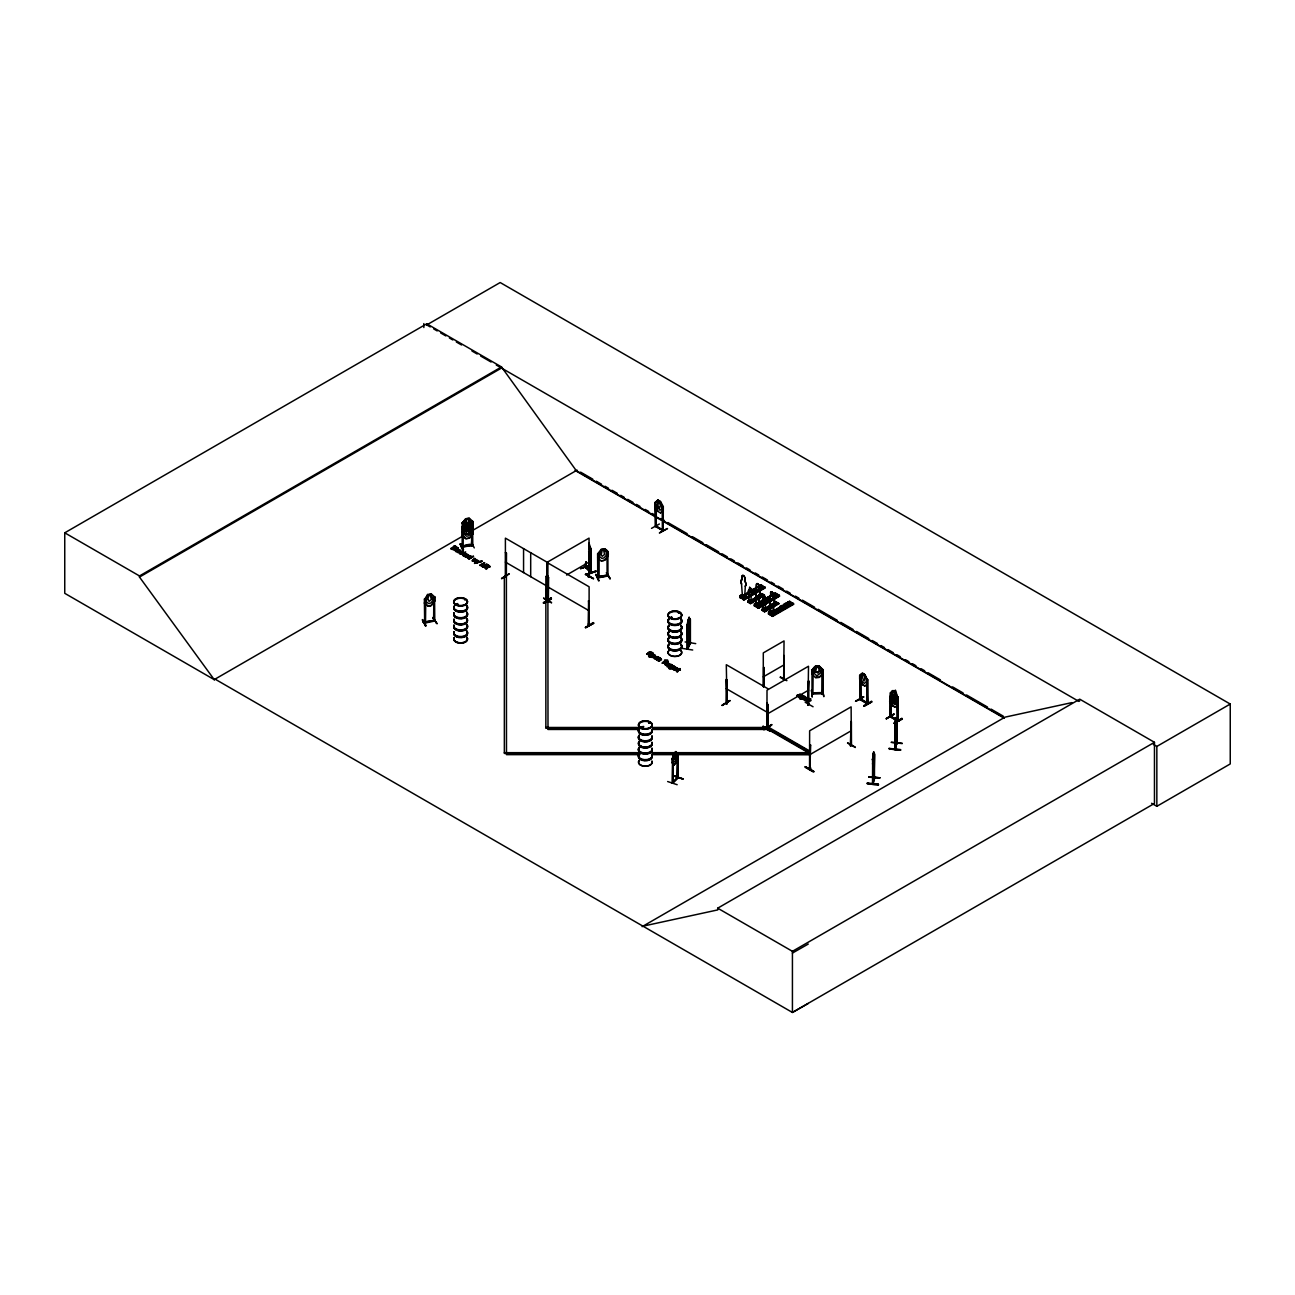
<?xml version="1.0" encoding="UTF-8"?>
<svg xmlns="http://www.w3.org/2000/svg" width="1295" height="1295" viewBox="0 0 1295 1295"><rect width="100%" height="100%" fill="white"/><g stroke="black" fill="none" stroke-linecap="round" stroke-linejoin="round"><path stroke-width="1.5" d="M872.603 759.372L872.943 758.044M895.201 723.727L894.861 724.925M647.937 653.813C654.655 649.378 649.912 658.734 647.937 653.311C653.36 648.989 651.822 657.374 647.84 653.538M873.057 783.88L874.74 777.858L874.093 778.376L873.607 751.958L872.474 759.971L873.348 753.949L872.976 783.993L872.717 782.471M896.933 742.537L895.298 749.546L894.861 724.86M672.623 758.53L672.623 783.2L672.753 758.239L672.348 759.08M585.68 567.178L591.248 572.649L591.184 548.643L590.277 547.995L590.795 572.147M744.641 597.384L745.337 586.052A3.675 2.121 60 0 0 744.803 581.034L744.803 577.797A1.829 1.052 60 0 0 743.508 575.547A1.829 1.052 60 0 0 742.213 576.291L742.051 579.626A3.675 2.121 60 0 0 741.517 584.029L742.44 596.202M758.886 605.558L759.437 594.324A3.675 2.121 60 0 0 758.886 589.306L759.048 585.971A1.829 1.052 60 0 0 757.753 583.737A1.829 1.052 60 0 0 756.458 584.482L756.296 587.8A3.675 2.121 60 0 0 755.924 592.106L756.377 604.555L757.3 603.065M759.048 589.209L758.886 589.306A3.675 2.121 60 0 1 759.598 594.227L759.048 605.461L755.632 603.292M765.118 610.123L765.588 602.563M773.147 613.749L773.682 602.515A3.675 2.121 60 0 0 773.147 597.481L773.309 594.162A1.829 1.052 60 0 0 772.014 591.912A1.829 1.052 60 0 0 770.719 592.657L770.557 595.991A3.675 2.121 60 0 0 770.007 600.394L771.059 614.785L771.917 611.855L770.59 612.762L770.557 611.774M773.147 597.481L773.309 597.4A3.675 2.121 60 0 1 773.843 602.418L773.309 613.652L769.877 611.467L769.877 614.089M895.606 719.518L895.493 725.896L895.784 718.822M895.978 717.527L894.861 749.53L895.023 748.024M860.026 699.251L867.796 703.671L867.731 679.745L866.76 679.503L867.537 703.913L867.456 679.907L864.963 674.63L862.324 673.109L860.997 679.13L862.713 682.368L864.412 683.355L866.096 682.06C867.278 677.981 863.635 669.434 859.653 675.456L859.653 679.26L862.373 684.424L864.882 686.075L867.391 683.695M867.261 783.815C885.877 783.734 878.398 787.004 867.342 782.989M867.342 783.086L878.22 783.961L878.123 784.802M900.478 749.546C865.481 746.017 923.756 752.46 889.6 748.979M897.16 696.84L898.05 697.066L897.079 696.823M425.634 598.84L425.375 622.976L425.391 598.759M434.003 597.157L434.683 597.076M465.132 531.225L467.414 528.409L469.972 530.448L468.045 527.761L469.891 524.621L467.463 527.292L464.954 525.381L466.815 527.971L465.115 531.274M598.857 553.645L598.598 577.764L597.756 577.91L597.61 553.693L598.695 553.499M607.177 551.929L608.067 552.107L604.587 548.918L601.09 549.452L597.61 553.952M813.147 670.001L812.904 694.071L812.03 694.088L811.997 669.855C813.114 670.988 812.062 668.155 815.575 666.229L819.185 666.164L822.892 669.644L822.892 693.634M822.001 669.661L821.775 669.725M873.607 763.354L874.174 757.462M895.428 719.712L894.861 725.508M895.865 728.907C898.082 711.441 894.392 737.713 895.978 728.923M687.596 627.039L688.212 627.978L689.458 623.024L689.118 617.343L687.596 624.19L687.58 649.297L687.499 624.659M689.701 643.631L689.96 619.075M682.06 648.358L692.696 650.009M741.614 595.797L743.346 595.166L742.051 596.364M741.873 595.749L746.049 598.274L746.049 596.72L743.605 597.772L743.605 599.018L756.167 591.783M750.873 588.302L750.873 591.087A2.444 1.408 60 0 1 751.343 594.389L750.873 601.932L749.077 600.993L748.898 592.964A2.444 1.408 60 0 1 749.141 590.099L749.692 587.266M749.174 601.285L749.611 602.563M748.704 600.427L750.048 600.621M750.048 600.734L749.449 600.605M756.733 604.344L755.908 603.875L775.333 592.981L779.218 595.231L779.541 596.056L758.417 608.229L779.525 596.056L774.086 598.549M756.409 602.644L756.814 606.594L756.717 602.822L754.273 603.891L754.726 606.109L769.602 597.464M763.613 595.619L763.403 598.274A2.444 1.408 60 0 0 763.03 601.22L763.16 609.281L764.163 608.52M763.532 595.813L763.403 598.274M763.079 608.537L762.949 610.35C764.665 610.932 762.625 608.261 764.277 608.86M765.232 610.058L763.678 608.747M770.379 611.92L770.833 612.616M770.833 611.985L771.852 612.049M675.262 752.8L674.031 757.251L674.646 759.776L675.844 757.122L675.359 752.832M688.163 619.415L687.095 625.242L687.224 649.232L690.478 642.304L689.749 643.777M688.989 628.658L688.05 630.794L690.073 622.895M463.545 552.593L461.797 551.087L459.061 552.237A1.683 0.971 0 0 0 459.158 552.9A1.683 0.971 0 0 0 459.158 553.386C461.846 555.992 469.486 549.048 463.4 553.321C459.644 556.51 463.043 551.508 463.659 556.024L464.015 553.661L466.572 554.147L464.015 553.661M677.754 753.674L675.877 751.586L674.015 753.447L673.141 758.142L673.222 782.747L672.85 781.662M667.653 781.533L677.172 784.705M455.371 549.371C452.603 553.014 458.058 544.612 458.22 548.821L458.041 549.906C462.946 551.994 453.363 550.197 456.164 551.783C453.8 548.465 462.882 551.621 458.074 549.42M462.979 555.62L463.302 554.098M455.791 605.461A6.847 3.95 0 0 1 457.2 604.83C453.671 604.198 459.579 603.664 457.167 603.599M457.264 603.68L456.666 604.603M457.621 604.376L456.358 604.376M465.099 599.585L464.581 599.925M641.964 727.839L640.976 727.191L642.077 726.705M641.511 726.673L640.669 727.223L641.511 726.867M641.899 727.693L641.705 726.705M641.867 726.722L642.725 727.223L641.867 727.758M671.619 616.938C669.984 618.638 670.162 616.582 672.315 617.602M648.795 723.047L649.896 723.128M649.378 722.416L649.96 723.047L648.795 722.853M678.386 612.988L679.503 613.263L678.709 612.729M679.244 613.134L678.709 613.053M756.944 598.031L756.944 597.06M767.368 599.099L768.599 598.144L769.813 599.099M771.189 605.234L771.189 606.06M872.636 759.097L873.235 783.378M872.652 759.323L872.522 783.912M874.255 753.787L873.72 751.974M869.026 777.21L879.985 777.809L869.042 776.709M872.49 763.678L873.154 765.491L873.72 763.305M874.643 753.819L874.028 778.344L874.74 776.984L872.976 783.119M872.62 783.896L874.222 777.761M896.901 719.389L896.723 743.977L896.901 719.389L895.978 717.657M889.519 749.4L889.6 748.559M891.381 742.391L902.178 743.249M896.512 729.328L896.448 743.362L894.78 749.481M894.877 749.465L896.723 743.346M424.291 622.927L434.651 620.192M425.181 621.81C449.543 618.055 413.396 623.915 425.44 621.827M742.504 595.376L742.569 598.419L742.974 594.988M749.255 600.637L749.773 600.491M756.717 602.822L754.58 604.053L754.58 605.299L757.866 607.209L757.866 605.963L760.003 604.716L760.311 606.448L756.847 603.599M771.253 614.672L770.072 613.992L770.072 611.37L771.205 611.515M543.657 598.387L551.508 602.45M762.723 726.835C771.092 726.187 775.786 737.697 763.143 726.106M813.584 771.205C787.311 757.203 831.374 781.5 805.717 766.802M813.179 771.917L805.377 767.385M658.702 501.149L657.876 505.584L659.56 508.028L660.418 505.39L658.783 501.1M889.892 696.629L892.579 694.282L895.169 695.884L895.169 697.487L893.453 697.973C892.255 696.969 892.109 690.413 894.295 692.064L896.431 703.185L894.748 704.48L893.048 703.493L891.332 700.255L892.611 694.411L895.072 695.933L897.71 701.145L895.201 703.395L892.579 701.874L890.053 696.532L889.892 700.433C887.901 703.541 899.264 709.644 892.53 705.662M893.453 695.383L892.627 699.818L894.295 702.262L895.169 699.608L893.372 695.431M647.095 653.991L649.734 652.227L652.745 653.133A2.234 1.279 0 0 1 652.809 653.991L649.216 655.513L647.111 653.781M602.272 549.841L601.188 555.021L602.304 556.283L604.619 554.389L603.421 549.63M677.819 757.381L675.974 763.014L674.015 764.843L672.17 762.884L672.17 759.08L674.015 753.447L675.877 751.586M472.788 525.43L469.276 522.16L471.008 528.473L468.709 531.096L466.378 531.452L464.047 529.558L466.896 519.149M467.009 527.745L465.876 531.16L467.009 534.139L469.357 532.294L468.175 527.567M743.395 595.392L741.663 596.008M608.003 574.899L597.497 576.793L606.837 575.352M607.841 575.773L597.691 577.57M607.209 575.336L608.116 575.984L606.966 575.935M590.261 565.122L580.468 568.521L589.986 565.284M741.566 597.626L741.566 595.004L742.974 595.02L742.213 596.315M749.433 600.993L749.902 600.783M756.928 604.117L757.381 603.114L757.089 604.02M771.351 612.211L771.399 611.272L771.691 612.033M425.488 598.743C426.039 598.889 429.73 587.023 426.233 601.738L428.516 603.519L430.782 603.065L433.032 600.346L431.348 593.936L434.845 597.092L434.845 600.88L431.332 605.299L427.9 605.93C419.386 597.723 428.208 609.492 431.397 605.396L434.812 600.815M471.542 544.774L462.088 545.988L463.27 545.81M462.088 546.862L472.465 545.195M601.09 549.452L599.455 556.51L601.754 558.355L604.053 557.935L606.335 555.264L606.335 552.415C599.553 544.272 611.45 552.722 607.047 552.285M465.795 518.906L464.047 525.754L466.378 527.648L468.709 527.292L471.008 524.669L469.243 518.291L465.698 518.745L462.153 523.083L465.731 518.809L469.324 518.259L472.885 521.496L472.918 529.169L469.357 533.524L465.763 534.074C460.405 531.873 461.376 525.349 465.731 522.613L469.357 522.128L468.094 519.036L466.928 519.214M426.12 625.55L422.461 619.56L425.65 626.068M595.846 574.3L599.132 580.694M598.614 580.888L595.91 574.737M651.514 528.36L659.365 523.989M863.716 696.969L855.574 701.307L863.668 696.969M886.266 718.79L894.036 714.29M460.13 543.981C462.25 541.537 466.087 559.634 460.13 543.981L462.995 550.084M463.497 549.598L460.648 543.787M501.586 578.784L509.307 573.766L501.586 578.282M551.476 598.808C533.475 607.517 551.945 601.22 550.974 597.821M722.157 705.386L729.878 700.87M687.402 624.287L687.613 625.275M689.118 617.343L690.154 619.819L689.102 617.472M685.087 641.931L695.723 643.615M689.749 643.162L687.159 648.212L687.969 648.698L688.681 618.605L688.373 625.663L688.05 624.87M687.661 648.342L690.122 643.21M687.613 649.232L690.397 643.226L690.397 619.269M505.325 576.696L506.183 577.101L506.377 552.933L505.39 552.69L506.102 553.094M506.183 576.469C505.293 574.43 507.106 577.845 505.438 576.728L505.39 538.137L546.895 562.095L546.976 600.653M546.458 576.097L546.085 600.2L546.458 576.097L547.235 600.411M548.594 600.686L548.675 601.641L547.542 601.382L547.607 562.823L589.112 586.781L589.096 625.356M589.387 624.239L588.302 624.012L589.468 625.194L588.335 624.935L588.675 600.783L589.193 625.356L588.448 624.967M727.094 703.671L726.301 679.26L726.042 703.476C728.486 704.836 724.941 701.404 726.689 702.91M768.064 727.79L766.721 726.916L767.805 727.078M811.479 690.3L812.24 697.098L811.544 690.251M655.319 502.298L655.319 526.337L663.121 530.804L663.315 506.636L660.547 501.521L657.909 499.999L655.221 502.347L655.691 526.191L663.412 530.61L656.209 526.191M656.128 526.757L656.387 506.636M867.294 703.865L859.734 699.446L860.916 699.721L860.819 679.745M866.792 703.525L867.181 702.424M866.663 703.444L867.019 679.341M891.219 716.216L890.491 715.746L890.701 717.187L890.766 692.987M896.966 696.516L897.516 720.619M483.229 565.834L487.001 564.248L482.889 567.129L482.274 566.271L484.832 563.001L479.943 564.928L480.461 565.721L484.006 563.681L484.055 562.548M482.274 566.773L484.006 563.681M548.611 599.504L547.963 599.844M589.29 576.858L588.901 575.757M810.686 768.162L809.537 768.437L810.686 768.162L809.893 769.538L810.605 745.111L809.634 745.37L810.605 745.111M850.702 745.936L851.123 721.412L850.346 745.823L850.831 745.046M677.69 777.647L672.299 783.086L677.803 777.599M672.364 782.957L672.688 759.194M677.706 753.544L677.253 778.068M672.785 783.103L678.094 777.793L677.657 753.641L677.236 778.149M456.309 548.222L456.876 547.073L455.273 545.956A1.845 1.068 0 0 0 454.237 545.842C453.12 548.74 447.584 549.42 454.739 548.271M487.924 567.437L485.884 568.278L483.763 566.838L486.904 568.149L486.078 565.85L487.438 565.009A1.845 1.068 0 0 1 488.474 565.122L490.077 566.741L488.474 565.624A1.845 1.068 0 0 0 487.438 565.51C484.929 565.996 488.005 569.557 484.54 566.773M433.615 621.017L433.857 597.027M895.298 749.481L895.25 725.54M783.653 679.567L784.042 640.912L763.289 652.89L763.289 686.69M598.743 577.716L598.549 553.515M753.285 590.326C753.56 593.952 757.543 588.772 753.48 590.423M767.547 598.5C767.805 601.867 771.626 597.513 767.741 598.598M781.791 606.691C782.002 609.427 785.984 605.801 781.986 606.788M427.9 594.729L424.533 599.229L425.44 599.051M608.148 551.978C609.362 556.283 605.574 561.237 601.123 560.929L597.61 557.756M608.067 555.83L604.668 560.282L601.139 560.751M472.885 521.496L471.655 521.432L471.639 545.616L472.821 545.438M822.746 692.55L812.985 692.841L812.871 693.715M822.859 692.809L812.143 693.213M462.218 527.033L465.828 522.775M462.347 531.646L462.38 535.434L465.86 538.639L469.405 538.186L472.95 533.831L472.918 529.963L469.373 526.725L465.779 527.275L462.234 531.63M462.153 526.887L465.731 530.205L469.324 529.655L472.853 525.236L469.324 522.063L469.276 523.763L466.928 525.608L465.795 522.63M472.95 533.831L469.373 538.121L465.811 538.736L462.38 535.434M478.6 561.091C478.308 559.537 472.125 564.345 475.88 560.33M475.184 561.366L476.819 559.553L473.274 560.266L476.819 560.055L475.184 561.868M819.233 666.067L815.51 666.132L811.852 670.146L811.965 673.837M819.185 677.366L822.778 673.497M543.657 598.015L551.541 602.936M588.917 554.454L590.86 552.479M590.925 552.577L589.015 554.422M783.977 679.843L784.042 655.48L783.993 679.422M800.051 694.767L797.024 696.014L800.132 693.926M677.188 753.803L678.078 753.803M674.015 764.843L675.844 762.917M683.015 778.894L673.481 775.721M472.27 560.492C471.59 562.451 477.79 555.231 473.274 560.767M472.27 560.994L474.569 558.258M585.745 563.228L585.907 567.89L586.246 561.739M763.516 595.684L765.118 596.493L765.118 599.277A2.444 1.408 60 0 1 765.491 602.628M473.274 560.266L475.119 558.582M767.984 704.496L767.012 704.755L767.984 704.496L768.064 728.421L766.931 728.761L767.012 690.203L808.501 666.245L807.999 705.37L808.501 680.798L807.724 705.208L808.582 703.832M807.724 704.334L808.857 703.994L807.999 704.496M810.557 769.149L809.553 769.376L809.634 730.817L851.123 706.86L851.365 745.596L851.398 721.574M850.475 745.71L851.398 745.531M851.365 744.722L850.621 745.353M588.61 551.799L589.824 550.731L589.047 543.155L590.811 548.805L590.909 572.762L590.358 548.254M657.957 500.129L655.319 502.428L656.209 526.806L655.966 525.883M663.137 510.618L660.466 512.966L657.86 511.379L655.319 506.102L657.957 511.331M890.053 696.661L892.611 694.411M892.611 701.809L895.201 703.395L897.807 700.967M895.201 707.199L897.807 704.901C899.442 702.246 892.579 676.88 896.431 699.397L894.748 700.676L893.048 699.705L891.332 696.451L892.692 690.559M467.738 556.202C465.439 554.05 469.34 554.195 467.851 556.721C469.259 560.152 465.731 557.643 469.81 556.413A1.7 0.987 0 0 1 470.862 556.559A1.975 1.149 0 0 1 471.704 557.255L471.704 556.753A1.975 1.149 0 0 0 470.862 556.057A1.7 0.987 0 0 0 469.81 555.911L467.851 556.607L465.714 554.988L467.851 556.219L468.547 554.713L465.601 554.47L464.5 556.316L466.491 557.449L465.714 554.988M822.746 669.466L822.665 693.715L812.014 694.039L812.871 692.841M811.884 693.812L813.13 693.99M821.758 692.582L821.904 693.748L821.953 669.499M589.338 576.874L589.063 552.674L588.756 577.165M467.851 556.721C469.648 552.334 460.891 556.607 467.058 557.109M655.238 657.034L657.374 658.766C659.317 655.837 653.57 656.193 654.153 658.572C657.229 660.191 655.853 658.718 654.833 657.342C666.925 657.828 646.658 654.266 656.581 659.155M657.277 658.232C655.011 656.322 658.313 656.128 657.666 658.605M678.499 668.609C681.963 668.382 677.269 670.114 676.605 671.652C676.378 670.001 677.01 666.326 675.391 668.301M674.566 668.188C682.611 672.833 673.659 662.716 673.481 669.742C679.114 671.895 670.162 667.216 676.686 668.463M808.145 700.563C806.008 705.84 809.456 695.124 804.405 698.928C802.398 701.113 808.825 701.145 805.522 699.931C802.851 697.357 808.323 701.129 808.339 698.604M807.254 699.753L805.636 698.313L808.242 698.928M457.685 604.571L456.423 604.474M672.105 617.796L670.486 618.039M769.651 599.213L767.741 599.358M641.138 727.207L642.174 727.353M465.714 555.49L465.423 556.575L467.058 556.623M655.238 657.52L654.801 658.459L656.565 659.139M674.566 668.689L674.128 669.628L675.909 670.308M805.231 698.539L804.794 699.98L806.575 700.66M807.643 700.109C810.33 695.091 799.598 700.207 806.575 700.158M677.625 778.246L677.576 754.305M660.078 660.013L660.579 659.252L659.236 658.896C652.194 661.583 661.632 657.747 659.495 657.65M765.021 587.541L761.088 584.79L739.704 597.448L761.088 585.259L765.296 587.865L744.123 600.006L740.028 597.254L740.028 595.7L742.472 594.648L740.028 595.7M760.829 585.356L762.14 586.068M740.465 597.885L754.046 590.747M742.844 599.245L743.702 599.763L764.989 587.347L742.877 599.277L743.67 599.763L743.913 597.95L746.049 596.72M748.494 602.515L756.296 597.999M761.67 593.919C757.963 593.579 766.769 598.209 760.408 594.373M748.267 602.256L762.545 594.389L759.356 596.169M762.14 594.162L747.96 602.224M751.812 602.531L751.812 601.495L749.724 603.227L764.438 595.036L750.582 603.713L749.675 603.195L764.147 595.295M764.244 595.36L750.42 603.486L747.798 601.867L749.222 599.99M747.992 602.224L761.832 593.757L763.742 595.101M754.014 605.704L758.465 608.213M754.71 606.076L775.64 593.822L755.875 604.522M775.333 593.288L778.522 595.279M757.866 607.873L758.174 606.125L760.311 604.894M762.739 610.69L762.043 609.006L763.467 608.181M775.883 602.062L778.894 603.778L764.778 611.871L762.237 610.398L776.628 602.353M776.595 602.224L762.059 610.188M776.757 602.58L776.093 602.045L778.683 603.438L763.937 611.37L778.392 603.486M778.182 603.13L778.862 603.778M764.438 611.661L764.649 610.495L762.253 609.945L763.678 608.294M768.307 613.895L789.578 601.479C781.743 602.288 798.885 607.905 787.441 602.402M789.626 601.673L793.803 604.231L772.629 616.371L768.534 613.62L768.534 612.066L770.671 610.835M790.597 602.45L769.473 614.575L790.371 602.11M793.236 603.956L792.734 603.26L771.351 615.611L772.208 616.129L792.977 603.81M793.188 603.891L789.578 601.155M763.629 667.249L763.564 686.852M784.381 679.632L780.496 677.075M505.438 575.854L506.183 576.226M547.17 576.485L546.182 576.243M548.254 576.21L548.303 601.803L548.594 577.635L547.607 577.392L548.594 577.635M589.435 576.777L588.626 577.182L589.338 552.819M585.356 574.43L593.628 578.638L585.793 574.171M546.101 599.536L546.733 599.731M551.087 598.322L543.236 602.839L551.022 597.885M547.655 601.414L545.859 601.171M589.387 601.188L588.399 600.945M585.89 627.751C610.074 613.749 569.12 637.14 593.24 622.587M585.469 627.525L593.628 623.251M726.689 703.784L727.013 679.665M722.221 705.516L729.959 700.498L722.221 705.014M767.255 726.77L767.093 702.813M805.199 702.262L813.066 706.762M766.753 726.268L767.368 726.463M771.642 724.553L763.888 729.571L771.674 724.617M763.888 729.571L771.723 725.038L763.937 729.473M767.012 728.616L767.984 728.486L767.255 728.923L767.287 704.917M808.452 704.755L807.724 705.208L808.517 704.707M847.853 742.925L855.267 747.134M215.164 679.179L214.322 679.681L64.75 593.32L64.75 532.812L426.767 323.799L501.505 366.938L576.243 470.603L1004.143 717.657M426.767 323.799L426.767 324.916L500.178 282.537L1230.25 704.043L1230.25 763.937L1156.84 806.316L1151.595 803.272M64.75 532.812L139.488 575.951L501.505 366.938M808.274 1003.431L792.427 1012.463L215.067 679.13L214.209 679.616L139.488 577.068L501.505 368.055M214.209 679.616L462.817 536.081M471.542 531.047L577.084 470.117M456.876 547.575L455.273 546.458A1.845 1.068 0 0 0 454.237 546.344C456.876 553.03 445.626 546.959 453.881 548.513C451.113 547.008 455.29 545.114 456.131 547.202C457.103 548.157 451.728 545.551 454.707 548.497M458.155 547.769L454.124 550.148L455.63 550.812M457.572 551.638L460.275 550.067L456.844 549.015L454.82 550.343L455.63 550.326M458.074 549.922L460.356 550.909L457.248 552.317M458.867 550.893L456.568 550.634L458.867 550.893L456.568 551.136L458.009 551.88M460.793 553.677C459.919 554.924 459.013 549.566 462.93 552.398C463.076 551.864 457.702 552.253 460.793 554.163M471.267 556.996C466.702 560.508 468.499 554.389 471.267 556.996C471.493 556.332 466.119 557.789 469.065 558.274M471.704 556.753C477.531 554.519 466.281 561.334 469.502 558.032M468.741 558.954L473.565 556.283M479.943 565.429L484.055 563.05M482.274 566.271L487.001 564.248M490.077 566.741C485.754 560.962 488.199 575.077 484.476 566.465M662.975 510.586L660.499 512.804M566.579 575.045L589.063 562.062M667.249 528.473L659.365 532.973L667.54 528.635M742.051 579.626L742.213 576.291M745.337 586.052L745.175 586.149A3.675 2.121 60 0 0 744.641 581.115L744.803 577.797M741.517 584.029L741.679 583.932A3.675 2.121 60 0 1 742.213 579.529M749.141 590.099L749.255 590.034A2.444 1.408 60 0 0 748.898 592.964M751.327 590.423C762.82 595.587 745.71 590.973 753.463 589.176L756.07 590.682M755.94 604.296L755.762 592.203A3.675 2.121 60 0 1 756.296 587.8L756.458 584.482A1.829 1.052 60 0 1 757.591 583.818A1.829 1.052 60 0 1 758.886 586.068L761.088 584.79M753.771 590.423L740.222 597.772L756.426 588.416M740.303 597.804L755.357 589.29M758.287 587.59L761.832 585.55M759.404 589.905L764.519 587.444M743.443 599.601L757.365 591.427M755.373 588.399L759.259 590.342L764.973 587.04M653.603 654.606C659.414 655.561 647.743 658.847 653.166 655.351C657.892 657.957 640.636 657.196 653.392 654.121M649.183 657.051L653.91 654.412M749.416 600.119L747.798 600.815M747.992 601.77L750.193 603.033L751.812 601.495M750.032 603.389L764.438 595.247M765.232 597.06L764.034 595.522M656.419 659.916L660.013 657.941M658.313 661.017C665.889 659.754 656.905 656.694 661.243 659.074C653.829 664.999 663.833 656.921 659.236 658.896M765.588 598.598L767.725 597.367L771.61 599.617L769.473 600.848L765.588 598.598L769.473 600.848M770.557 592.754A1.829 1.052 60 0 1 771.852 592.009A1.829 1.052 60 0 1 773.147 594.259L775.333 592.981M772.548 595.781L776.093 593.725M755.05 606.092L769.651 597.675M755.228 606.384L769.91 597.999M667.88 662.36L666.504 661.567C655.205 667.864 671.263 653.91 667.168 663.25C668.544 663.008 669.45 665.258 667.556 664.092M778.473 595.085L757.106 607.436L771.172 600.394M773.066 596.088L775.656 597.286L773.52 598.824M773.196 594.211L777.081 596.461L779.218 595.231M757.915 607.938L779.234 595.522M662.344 663.348L665.954 661.243M662.344 662.846L666.504 661.567M668.366 661.583L667.168 663.25M666.358 665.161L669.385 663.914L667.686 662.441M667.977 664.238L665.63 664.141L667.459 664.481M666.682 665.468C660.531 663.186 672.218 664.189 667.2 662.765M761.832 610.172L776.093 601.722M666.358 665.662L669.385 664.416L667.686 662.943M671.198 664.902C675.504 664.432 660.903 670.324 670.68 664.108M667.605 666.375L671.198 664.4M764.438 610.382L765.863 609.556L766.073 610.722M764.277 611.58L778.683 603.227M671.765 665.873L672.299 665.047M668.689 668.204C667.249 668.349 675.812 670.583 674.452 666.423A1.942 1.133 0 0 0 673.627 665.727C668.058 664.465 671.312 671.312 675.1 666.65M669.353 668.026L671.976 668.43L669.256 667.411M672.332 667.637C674.954 661.356 670.26 672.056 668.689 667.702M672.332 668.139L674.031 666.666M768.534 612.066L770.962 611.013M770.201 612.486L770.169 600.297A3.675 2.121 60 0 1 770.719 595.894L770.719 592.657M779.833 606.788C791.326 611.952 774.216 607.339 781.97 605.542L785.871 608.1L781.97 605.542M783.88 604.457C795.373 609.621 778.263 605.024 786.016 603.211L789.901 605.769L786.016 603.211M768.761 614.17L789.303 601.689M790.338 601.9L769.57 614.607M673.481 669.24L675.909 669.806M768.825 612.244L768.825 613.49L772.111 615.384L772.111 614.138L774.248 612.907L774.556 614.639L770.25 612.244M676.702 669.418L677.706 668.447L676.459 667.961M772.111 614.138L774.556 613.085M676.718 670.049L678.499 669.11M771.351 615.611L792.734 603.26M678.434 669.564L676.298 670.907L677.738 671.668M680.264 669.11L679.373 669.612L680.264 668.609M773.487 614.995L793.479 603.405M679.373 669.11L680.328 670.162L678.952 669.871L677.269 671.927M793.479 603.697L771.949 615.967M763.289 676.864L784.042 664.869M797.056 695.803L797.542 696.322M797.153 695.01L798.125 694.832M767.012 714.16L808.501 690.203M798.27 696.742L801.864 694.751M798.788 697.034L802.965 695.901L801.411 695.026M802.431 696.224L802.965 695.415M802.576 698.75L800.925 697.001L804.292 696.079A1.942 1.133 0 0 1 805.118 696.775C807.87 701.016 796.134 698.701 800.634 698.41C804.47 698.134 800.472 700.368 799.889 697.746M802.997 698.005L804.681 697.018L801.799 696.969L802.997 698.507L800.844 697.406L804.292 696.58A1.942 1.133 0 0 1 805.118 697.277L805.765 697.503M805.765 697.001L801.896 699.009L799.355 698.054M810.994 700.53C806.591 694.767 812.58 703.606 809.618 700.223L807.611 701.453L808.404 702.019M810.929 698.96L806.963 701.259L808.404 701.518M859.653 675.456L860.544 675.909L860.625 699.915M652.971 728.713L768.064 728.713L769.57 727.839L809.343 750.792M860.382 675.877L859.88 699.527M863.975 674.744L864.833 678.483L863.975 681.138L862.292 677.026L863.118 674.258L864.056 674.695M867.731 679.745L866.824 679.406M864.833 685.962L862.373 684.424M855.574 701.34L863.344 696.84M866.679 702.78L860.9 699.138M860.625 699.041C857.711 696.694 870.24 704.998 867.083 702.424M863.83 705.613L871.616 701.162M864.218 706.325L871.988 701.777L863.894 706.083M851.123 730.817L809.634 754.775L678.224 754.645M886.33 718.903L894.117 713.917L886.33 718.401M894.149 722.934L901.903 718.417L894.117 723.403L902.324 719.13L901.887 718.401M894.181 723.355L901.951 718.806M642.126 926.67L1005.001 717.155L1071.855 702.618M642.967 926.168L717.705 909.916L717.705 908.183L1079.722 699.17L1154.46 742.31L1154.46 803.45L792.427 1012.463L792.427 951.323L1154.46 742.31M1079.722 700.903L1078.881 701.404L496.293 365.044M1153.376 744.415L1156.84 746.422L1230.25 704.043M792.427 953.071L808.274 944.039M422.364 620.014L425.602 626.149M588.901 576.631L589.063 538.105L547.558 562.062L547.526 601.301M767.708 728.308L767.708 704.351M433.857 597.286L434.845 597.092M810.201 768.939L810.33 744.965M809.958 769.489L809.909 745.531M598.695 553.791L597.723 553.904M671.911 668.398L670.422 666.941L673.627 666.229A1.942 1.133 0 0 1 674.452 666.925L675.1 667.152M474.261 561.641L478.6 560.589M580.694 568.699L590.229 565.462M590.293 571.532L591.2 571.694M586.635 574.624L596.137 571.354L586.619 574.527M474.634 562.888C497.345 557.044 459.498 567.76 481.902 561.091M474.634 563.39L481.902 561.593M472.756 560.767L475.88 559.828M472.61 544.628L471.882 545.648M462.428 546.199L463.173 546.992L463.286 522.694L462.202 522.889L462.185 547.073L472.772 545.486L472.61 521.286M690.154 643.777L690.073 619.091M754.03 589.986L753.172 591.103M675.262 667.929L673.351 669.515M427.836 594.648L431.397 594L427.933 594.793M430.183 594.826L429.05 595.069L427.949 598.533L429.05 601.447L431.348 599.504L430.15 594.761M432.886 617.925L437.127 623.785L433.032 617.828M601.171 549.614L604.619 548.983M602.304 549.906L603.454 549.695M609.799 578.8L606.999 572.73M608.003 576L597.756 577.91L597.61 577.003M606.416 572.843L610.285 578.8L606.481 572.698M546.377 599.132L546.862 600.653M547.801 600.265L545.859 600.427L545.859 728.227L638.84 728.227M588.594 624.692L588.675 600.783M655.61 525.284L655.82 525.349M655.61 526.159L662.376 529.542M890.361 715.714L890.814 716.313M890.361 716.588L898.131 721.072L898.05 697.066M897.273 719.696L897.872 721.234L897.791 697.228L895.169 692.08C891.915 687.629 890.75 694.266 890.167 692.825L890.07 716.783L897.791 721.185M897.273 720.57L897.354 696.661M822.633 693.359L821.661 693.683L822.859 693.424M462.299 523.099L463.157 522.743M472.707 521.496L471.655 521.432M468.094 522.84L466.928 523.018L465.795 526.434L466.928 529.396L469.276 527.567L468.126 522.905M465.763 534.074L469.357 533.524M474.261 547.898L471.445 542.168M666.391 664.189L665.711 664.804L667.119 664.723M424.42 622.264L424.663 623.154L424.388 598.954M585.437 574.3L593.256 578.768M847.529 743.039L855.331 747.506M433.793 621.244L433.712 597.044M424.647 623.122L434.78 621.017L434.553 596.882M463.027 546.652C461.926 545.956 472.869 542.459 472.707 545.454M607.096 576.226L607.031 551.978M505.665 576.485L505.665 552.528M727.013 703.59L726.301 664.707L767.805 688.665M860.236 698.458L860.382 699.867M890.442 716.637L890.442 700.66M666.375 663.768L664.982 664.384L666.682 664.966M811.852 672.04L822.908 671.619M815.51 677.528L819.233 677.382L822.908 673.513M811.852 673.869L815.526 677.609L819.168 677.301M822.535 690.365L823.83 696.678L822.616 689.895M463.4 553.321L466.572 553.645M463.4 553.823L466.572 554.147M585.907 567.89L585.907 561.852M506.491 576.469L504.354 576.469L504.354 753.415L506.491 753.415M545.859 727.482L638.84 727.482M652.971 727.482L768.064 727.482L768.064 729.457L809.553 753.415M652.971 728.227L768.064 728.227M547.995 728.713L638.84 728.713M638.84 729.457L547.995 729.457L547.882 577.23M652.971 729.457L768.064 729.457L769.57 727.839M504.354 752.67L639.843 752.67M651.968 752.67L809.553 752.67L768.064 728.713M506.491 753.9L639.843 753.9M651.968 753.9L809.553 753.9M639.843 754.645L506.491 754.645L506.377 552.933M674.193 754.645L651.968 754.645A6.847 3.95 0 0 1 644.441 759.631A6.847 3.95 0 0 1 639.406 753.739M670.745 665.161L672.299 665.549M801.411 695.512L802.965 695.901M461.344 553.321L459.806 552.317L463.286 552.253M653.603 655.108C657.925 655.367 652.275 659.252 650.996 656.614M754.354 590.212L755.406 590.569M671.911 667.896C669.256 667.767 673.384 665.29 674.031 667.168M802.576 698.248C799.582 697.536 805.037 696.483 804.681 697.018M894.845 729.344L894.748 725.508M895.298 730.914L894.748 729.231L895.412 731.044M902.194 743.605L891.3 742.278M889.584 749.077L900.478 750.032M873.72 752.104L873.138 762.658L872.765 761.751M873.526 753.269L873.04 759.55M874.141 757.494L873.591 763.289M869.042 777.049L880.001 777.842M867.326 783.524L878.22 784.462M590.811 572.698L585.356 567.291L585.405 563.341M749.578 587.331L750.841 588.658M688.179 630.681L687.095 629.046L688.163 630.811M436.577 623.397L432.886 617.424M589.144 575.708L588.286 577.084M457.184 603.745L457.362 603.794A6.864 3.966 0 0 0 454.691 605.17M674.015 753.447L672.17 759.08M672.348 762.82L674.112 764.876M673.206 775.559L682.773 779.104M673.254 775.932L683.032 778.926M677.512 777.696L673.238 781.97M767.255 725.896L767.757 726.236M663.024 530.804L663.04 506.798M741.371 597.723L741.371 595.117L742.877 595.797M860.269 699.3L860.107 675.342M641.009 746.535L640.75 746.276M551.103 598.711L543.803 602.984M763.095 726.511L770.93 730.979L763.046 726.608M786.583 680.361L780.302 677.253M786.761 680.701L780.351 677.155M426.767 324.916L430.248 326.923M433.728 328.93L437.208 330.937M440.672 332.945L445.885 335.955M449.365 337.963L452.845 339.97M456.326 341.977L461.538 344.988M471.963 351.01L477.175 354.021M480.655 356.028L491.08 362.033M580.581 472.125L592.802 479.182M596.299 481.206L601.544 484.233M605.024 486.24L608.52 488.264M612.017 490.271L617.262 493.298M620.758 495.321L624.239 497.345M627.735 499.352L632.98 502.379M636.476 504.403L639.957 506.41M645.201 509.437L648.698 511.46M652.194 513.467L655.675 515.491M660.919 518.518L664.416 520.525M667.912 522.549L687.127 533.637M692.356 536.664L702.845 542.718M706.325 544.726L718.563 551.783M722.043 553.807L727.288 556.834M730.785 558.841L734.281 560.865M737.778 562.888L743.006 565.899M746.503 567.922L749.999 569.946M755.228 572.957L758.724 574.98M762.221 577.003L767.466 580.03M770.962 582.038L774.442 584.061M777.939 586.068L783.184 589.096M786.68 591.119L790.16 593.126M795.405 596.153L798.902 598.177M802.398 600.184L814.62 607.242M818.116 609.265L837.331 620.354M840.811 622.377L853.049 629.435M856.529 631.442L868.767 638.516M872.247 640.523L877.492 643.55M880.988 645.574L884.485 647.581M887.981 649.604L893.21 652.631M896.707 654.639L900.203 656.662M905.432 659.689L908.928 661.696M912.425 663.72L915.921 665.727M921.166 668.754L924.646 670.778M928.143 672.785L940.364 679.859M952.602 686.917L963.075 692.954M966.572 694.978L987.535 707.07M991.015 709.093L1003.253 716.151M575.093 470.441L660.952 520.023M664.465 522.047L1004.402 718.304M663.315 530.561L662.603 506.232M758.935 586.036L762.836 588.594L758.935 586.344M773.196 594.518L777.081 596.461M773.066 595.781L775.656 597.286M758.805 587.606L761.411 589.419L758.805 587.914M761.832 593.547L764.438 595.036M771.61 599.925L767.725 597.367M756.07 590.989L753.463 589.176M759.469 595.133L762.059 596.623L759.469 594.923L758.028 595.749L760.634 597.448L758.028 595.943M772.289 603.923L774.879 605.623L772.289 604.134M757.008 603.875L755.811 603.179L755.632 605.914M762.949 608.601L763.872 608.99M743.605 599.018L740.319 597.125L740.319 595.878M805.636 698.313L807.254 699.251M805.231 699.041L807.368 700.271L809.165 698.976M726.301 688.665L767.805 712.622M505.39 562.095L546.895 586.052M547.607 586.781L589.112 610.738M664.578 659.948L668.366 662.085M678.078 668.867L680.328 670.162M655.642 656.792L657.277 657.747M674.97 667.961L676.589 668.9M774.766 731.578L807.611 750.55M455.969 548.012L458.22 549.323M466.119 554.762L467.738 555.701M462.979 555.134L463.659 556.024M717.705 908.183L792.427 951.323M585.793 567.178L590.844 572.131M753.285 591.022L755.535 590.488M802.398 695.706L800.974 695.771M671.733 665.355L670.308 665.42M662.376 530.416L662.198 506.394M673.141 760.991L674.339 762.059L675.537 760.861L676.751 757.397L675.844 751.715M469.373 526.725L472.837 530.092M462.266 526.838L465.763 530.027M588.837 548.772L590.811 550.715M586.295 567.161L590.633 571.419M822.908 669.725L819.233 665.986L820.965 672.672L816.837 675.909L813.778 672.947L815.51 666.132M772.629 616.371L772.419 614.316M763.37 608.99L763.143 601.155M647.241 654.056L649.734 655.011L652.809 653.489A2.234 1.279 0 0 0 652.745 652.631L649.216 651.838L647.111 654.283M487.907 567.663L487.179 566.061L489.38 567.097M808.857 704.868L808.776 680.96M469.357 526.887L471.072 533.216L468.774 535.822L466.459 536.179L464.112 534.285L465.811 527.34M889.973 700.385L892.579 705.678M859.734 679.211L862.243 684.553M895.023 727.321L895.395 728.211L895.849 717.64M456.002 604.166L457.167 603.907A6.961 4.014 0 0 0 455.71 604.684A6.88 3.966 0 0 1 458.851 597.982A6.88 3.966 0 0 1 467.268 602.839A6.88 3.966 0 0 1 455.775 604.619M1156.84 746.422L1156.84 806.316M896.431 719.227L896.512 725.346M891.138 701.064L891.219 717.09M874.481 754.386L874.465 778.424M809.618 700.223L809.521 699.17M776.304 604.603L773.714 603.308M774.248 612.907L774.248 614.154M763.904 667.411L763.904 686.641M760.003 604.716L760.003 605.963M756.766 596.671L755.341 597.286M751.618 601.382L751.618 602.207M748.818 600.346L748.704 602.175M745.758 596.542L745.758 597.788M678.855 668.819L678.952 669.871M653.166 655.351L654.606 655.48L651.417 656.371M607.889 551.832L607.938 576.081M606.837 575.109L606.837 575.984M530.691 552.738L530.691 576.696M523.568 548.627L523.568 572.584M458.009 551.379L457.766 552.609M456.747 547.979L456.844 549.015M423.837 323.572L423.837 327.538M139.488 575.951L139.488 577.068M652.065 736.547A6.961 4.014 0 0 1 644.424 741.582A6.961 4.014 0 0 1 639.309 735.592M640.491 727.499A6.847 3.95 0 0 0 651.952 725.734A6.847 3.95 0 0 0 643.566 720.894A6.847 3.95 0 0 0 640.491 727.499A6.847 3.95 0 0 1 643.566 726.446M651.952 736.952A6.847 3.95 0 0 1 644.441 741.905A6.847 3.95 0 0 1 639.406 735.997M639.406 741.161A6.847 3.95 0 0 0 644.441 747.069A6.847 3.95 0 0 0 651.952 742.116A6.88 3.966 0 0 1 644.441 747.215A6.88 3.966 0 0 1 639.39 741.307M651.984 742.763A6.88 3.966 0 0 1 644.441 747.733A6.88 3.966 0 0 1 639.39 741.808M652.065 729.943A6.961 4.014 0 0 1 644.424 734.961A6.961 4.014 0 0 1 639.309 728.972M640.426 728.146A6.961 4.014 0 0 1 643.534 727.11M651.952 735.851A6.847 3.95 0 0 1 644.441 740.789A6.847 3.95 0 0 1 639.406 734.896M651.952 730.348A6.847 3.95 0 0 1 644.441 735.285A6.847 3.95 0 0 1 639.406 729.393M640.491 728.567A6.847 3.95 0 0 1 641.915 727.936M652.065 736.207A6.961 4.014 0 0 1 644.424 741.242A6.961 4.014 0 0 1 639.309 735.252M652.065 729.603A6.961 4.014 0 0 1 644.424 734.621A6.961 4.014 0 0 1 639.309 728.632M640.426 727.806A6.961 4.014 0 0 1 643.534 726.77M651.952 729.231A6.847 3.95 0 0 1 644.441 734.184A6.847 3.95 0 0 1 639.406 728.276M652.065 755.39A6.961 4.014 0 0 1 644.424 760.424A6.961 4.014 0 0 1 639.309 754.435M651.952 755.794A6.847 3.95 0 0 1 644.441 760.748A6.847 3.95 0 0 1 639.406 754.839M651.984 761.104A6.88 3.966 0 0 1 644.441 766.057A6.88 3.966 0 0 1 639.39 760.149M651.935 743.12A6.831 3.95 0 0 1 644.441 748.041A6.831 3.95 0 0 1 639.422 742.164M651.968 761.33A6.864 3.966 0 0 1 644.441 766.284A6.864 3.966 0 0 1 639.39 760.375M652.065 748.785A6.961 4.014 0 0 1 644.424 753.803A6.961 4.014 0 0 1 639.309 747.814M651.952 749.19A6.847 3.95 0 0 1 644.441 754.127A6.847 3.95 0 0 1 639.406 748.235M652.065 755.05A6.961 4.014 0 0 1 644.424 760.084A6.961 4.014 0 0 1 639.309 754.095M652.065 748.445A6.961 4.014 0 0 1 644.424 753.463A6.961 4.014 0 0 1 639.309 747.474M651.952 748.073A6.847 3.95 0 0 1 644.441 753.026A6.847 3.95 0 0 1 639.406 747.118M466.54 618.055A6.815 3.934 0 0 1 461.522 623.931A6.815 3.934 0 0 1 454.043 619.01M466.653 605.866A6.961 4.014 0 0 1 461.538 611.855A6.961 4.014 0 0 1 453.914 606.837M455.71 605.024A6.961 4.014 0 0 1 457.151 604.393M466.556 606.27A6.847 3.95 0 0 1 461.522 612.179A6.847 3.95 0 0 1 454.011 607.226M466.653 605.526A6.961 4.014 0 0 1 461.538 611.515A6.961 4.014 0 0 1 453.914 606.497M466.572 605.17A6.864 3.966 0 0 1 461.522 611.078A6.864 3.966 0 0 1 453.995 606.125M466.572 612.891A6.864 3.966 0 0 1 461.522 618.8A6.864 3.966 0 0 1 453.995 613.846M466.653 612.47A6.961 4.014 0 0 1 461.538 618.46A6.961 4.014 0 0 1 453.914 613.441M466.653 612.13A6.961 4.014 0 0 1 461.538 618.12A6.961 4.014 0 0 1 453.914 613.102M466.556 611.774A6.847 3.95 0 0 1 461.522 617.683A6.847 3.95 0 0 1 454.011 612.729M466.589 618.427A6.88 3.966 0 0 1 461.522 624.336A6.88 3.966 0 0 1 453.995 619.382M466.54 619.042A6.815 3.934 0 0 1 461.522 624.918A6.815 3.934 0 0 1 454.043 619.997M454.043 637.852A6.815 3.934 0 0 0 461.522 642.773A6.815 3.934 0 0 0 466.54 636.897A6.88 3.966 0 0 1 461.522 642.967A6.88 3.966 0 0 1 453.995 637.998M466.589 618.67A6.88 3.966 0 0 1 461.522 624.595A6.88 3.966 0 0 1 453.995 619.625M466.556 625.113A6.847 3.95 0 0 1 461.522 631.021A6.847 3.95 0 0 1 454.011 626.068M466.572 624.012A6.864 3.966 0 0 1 461.522 629.92A6.864 3.966 0 0 1 453.995 624.967M466.572 631.733A6.864 3.966 0 0 1 461.522 637.642A6.864 3.966 0 0 1 453.995 632.688M466.653 631.312A6.961 4.014 0 0 1 461.538 637.302A6.961 4.014 0 0 1 453.914 632.284M466.653 630.973A6.961 4.014 0 0 1 461.538 636.962A6.961 4.014 0 0 1 453.914 631.944M466.556 630.616A6.847 3.95 0 0 1 461.522 636.525A6.847 3.95 0 0 1 454.011 631.572M466.653 624.708A6.961 4.014 0 0 1 461.538 630.697A6.961 4.014 0 0 1 453.914 625.679M466.653 624.368A6.961 4.014 0 0 1 461.538 630.357A6.961 4.014 0 0 1 453.914 625.339M466.589 637.269A6.88 3.966 0 0 1 461.522 643.178A6.88 3.966 0 0 1 453.995 638.225M680.911 625.809A6.961 4.014 0 0 1 674.873 631.847A6.961 4.014 0 0 1 668.851 625.809M680.83 626.23A6.864 3.966 0 0 1 674.873 632.17A6.864 3.966 0 0 1 668.932 626.23M680.814 631.393A6.847 3.95 0 0 1 674.873 637.318A6.847 3.95 0 0 1 668.948 631.393M680.83 631.539A6.88 3.966 0 0 1 674.873 637.496A6.88 3.966 0 0 1 668.932 631.539M680.814 631.798A6.847 3.95 0 0 1 674.873 637.739A6.847 3.95 0 0 1 668.948 631.798M680.911 619.204A6.961 4.014 0 0 1 674.873 625.226A6.961 4.014 0 0 1 668.851 619.204M680.83 625.113A6.864 3.966 0 0 1 674.873 631.053A6.864 3.966 0 0 1 668.932 625.113M680.814 619.625A6.847 3.95 0 0 1 674.873 625.55A6.847 3.95 0 0 1 668.948 619.625M680.911 625.469A6.961 4.014 0 0 1 674.873 631.507A6.961 4.014 0 0 1 668.851 625.469M680.911 618.864A6.961 4.014 0 0 1 674.873 624.886A6.961 4.014 0 0 1 668.851 618.864M680.814 618.508A6.847 3.95 0 0 1 674.873 624.449A6.847 3.95 0 0 1 668.948 618.508M680.911 644.651A6.961 4.014 0 0 1 674.873 650.689A6.961 4.014 0 0 1 668.851 644.651M680.83 645.072A6.864 3.966 0 0 1 674.873 651.013A6.864 3.966 0 0 1 668.932 645.072M680.83 650.381A6.88 3.966 0 0 1 674.873 656.338A6.88 3.966 0 0 1 668.932 650.381M680.798 632.381A6.831 3.95 0 0 1 674.873 638.305A6.831 3.95 0 0 1 668.965 632.381M680.83 650.608A6.864 3.966 0 0 1 674.873 656.549A6.864 3.966 0 0 1 668.932 650.608M680.911 638.047A6.961 4.014 0 0 1 674.873 644.068A6.961 4.014 0 0 1 668.851 638.047M680.83 643.955A6.864 3.966 0 0 1 674.873 649.896A6.864 3.966 0 0 1 668.932 643.955M680.814 638.467A6.847 3.95 0 0 1 674.873 644.392A6.847 3.95 0 0 1 668.948 638.467M680.911 644.311A6.961 4.014 0 0 1 674.873 650.349A6.961 4.014 0 0 1 668.851 644.311M680.911 637.707A6.961 4.014 0 0 1 674.873 643.728A6.961 4.014 0 0 1 668.851 637.707M680.814 637.35A6.847 3.95 0 0 1 674.873 643.291A6.847 3.95 0 0 1 668.948 637.35M742.051 576.388A1.829 1.052 60 0 1 743.346 575.644A1.829 1.052 60 0 1 744.641 577.894M750.873 591.087A2.444 1.408 60 0 1 751.229 594.437M891.85 696.548L893.226 700.223L891.786 702.359L893.647 701L895.525 704.512L894.117 700.724L895.476 698.653L893.696 699.915L891.85 696.548M784.074 607.29C780.95 609.994 781.97 604.101 784.074 607.29M816.756 666.747L815.591 671.7L817.954 673.092L819.185 669.903L817.954 666.698L816.756 666.747M657.86 500.178L656.581 506.021L659.997 510.246L661.68 508.967L661.68 506.118L660.418 501.651L657.86 500.178M896.998 719.858C878.722 710.129 907.423 724.731 896.998 719.858M589.435 575.903L588.61 576.372L589.435 575.903M595.862 571.014L586.376 574.284L595.878 571.079M777.259 604.053L774.669 602.547L777.259 604.053M641.899 728.389A6.88 3.966 0 0 0 652.211 724.957A6.88 3.966 0 0 0 641.899 721.509A6.88 3.966 0 0 0 641.899 728.389M641.915 728.713A6.831 3.95 0 0 0 652.178 725.297A6.831 3.95 0 0 0 641.915 721.882A6.831 3.95 0 0 0 641.915 728.713M457.2 605.024A6.847 3.95 0 0 0 467.479 601.592A6.847 3.95 0 0 0 457.2 598.177A6.847 3.95 0 0 0 457.2 605.024M455.808 604.959A6.815 3.934 0 0 0 467.22 603.195A6.815 3.934 0 0 0 458.867 598.371A6.815 3.934 0 0 0 455.808 604.959M671.457 618.362A6.847 3.95 0 0 0 681.737 614.931A6.847 3.95 0 0 0 671.457 611.515A6.864 3.966 0 0 0 671.441 618.395A6.864 3.966 0 0 0 681.737 614.963A6.864 3.966 0 0 0 671.441 611.531A6.847 3.95 0 0 0 671.457 618.362M671.457 618.929A6.831 3.95 0 0 0 681.72 615.514A6.831 3.95 0 0 0 671.457 612.098A6.831 3.95 0 0 0 671.457 618.929"/></g></svg>
